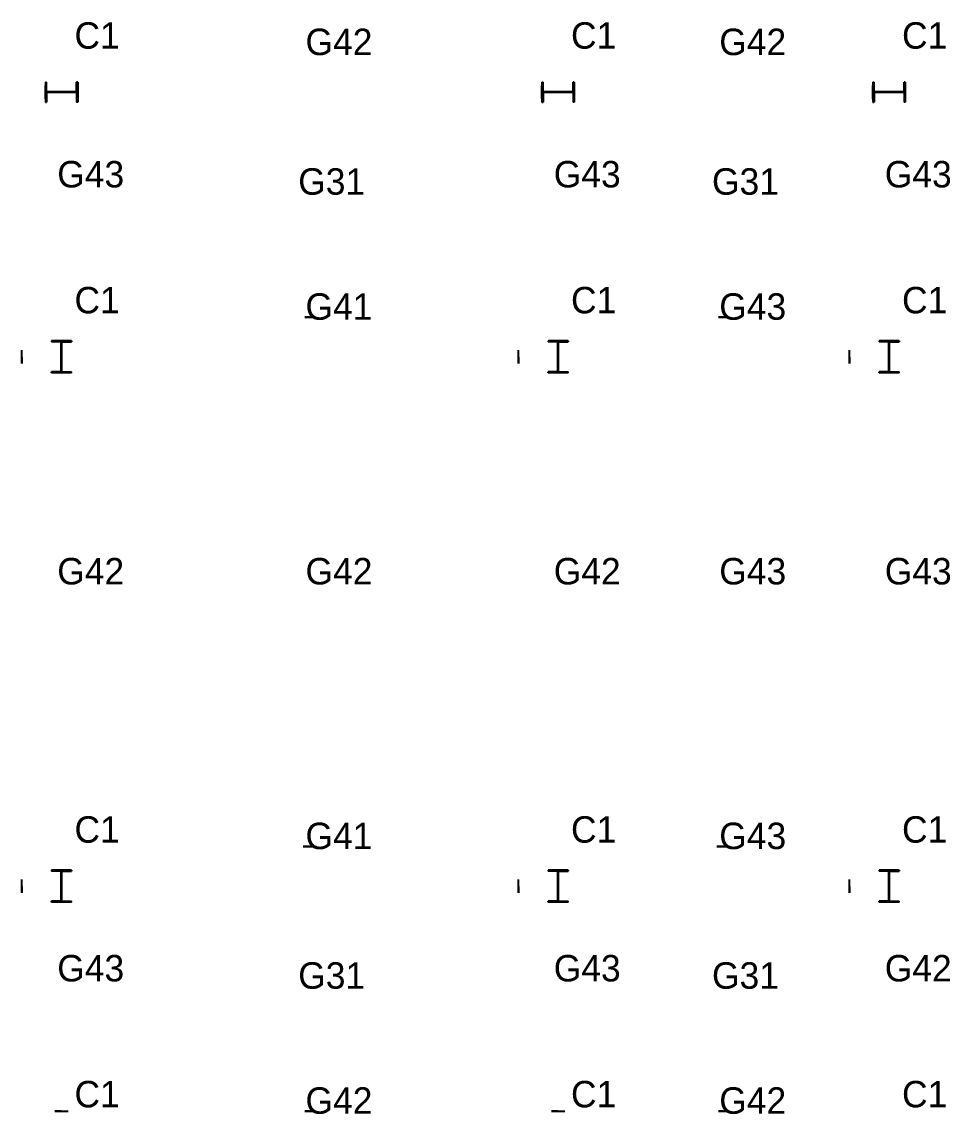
# Model space of a CAD drawing. Extents: x 0 to 468522, y -150 to 33063.
# Drawn here: x 354500 to 368522, y 16554 to 33063 of the extents above; entities that cross this region are included whole.
import ezdxf
from ezdxf.enums import TextEntityAlignment as Align

# ---------------------------------------------------------------- set-up
doc = ezdxf.new("R2010")
doc.units = 0

msp = doc.modelspace()

# ---------------------------------------------------------------- linework, layer by layer
at = {"layer": 'C1'}
for p, q in [((354856, 32150, 6460), (354856, 31850, 6460)), ((354856, 32150, 6460), (354874, 32150, 6460)), ((354856, 32150, 3330), (354856, 31850, 3330)), ((354856, 32150, 3330), (354874, 32150, 3330)), ((354874, 32005.5, 6460), (354874, 32150, 6460)), ((354874, 32005.5, 3330), (354874, 32150, 3330)), ((355326, 32005.5, 6460), (355326, 32150, 6460)), ((355344, 32150, 6460), (355326, 32150, 6460)), ((355326, 32005.5, 3330), (355326, 32150, 3330)), ((355344, 32150, 3330), (355326, 32150, 3330)), ((355344, 32150, 6460), (355344, 31850, 6460)), ((355344, 32150, 3330), (355344, 31850, 3330)), ((362356, 32150, 6460), (362356, 31850, 6460)), ((362356, 32150, 6460), (362374, 32150, 6460)), ((362356, 32150, 3330), (362356, 31850, 3330)), ((362356, 32150, 3330), (362374, 32150, 3330)), ((362374, 32005.5, 6460), (362374, 32150, 6460)), ((362374, 32005.5, 3330), (362374, 32150, 3330)), ((362826, 32005.5, 6460), (362826, 32150, 6460)), ((362844, 32150, 6460), (362826, 32150, 6460)), ((362826, 32005.5, 3330), (362826, 32150, 3330)), ((362844, 32150, 3330), (362826, 32150, 3330)), ((362844, 32150, 6460), (362844, 31850, 6460)), ((362844, 32150, 3330), (362844, 31850, 3330)), ((367356, 32150, 6460), (367356, 31850, 6460)), ((367356, 32150, 6460), (367374, 32150, 6460)), ((367356, 32150, 3330), (367356, 31850, 3330)), ((367356, 32150, 3330), (367374, 32150, 3330)), ((367374, 32005.5, 6460), (367374, 32150, 6460)), ((367374, 32005.5, 3330), (367374, 32150, 3330)), ((367826, 32005.5, 6460), (367826, 32150, 6460)), ((367844, 32150, 6460), (367826, 32150, 6460)), ((367826, 32005.5, 3330), (367826, 32150, 3330)), ((367844, 32150, 3330), (367826, 32150, 3330)), ((367844, 32150, 6460), (367844, 31850, 6460)), ((367844, 32150, 3330), (367844, 31850, 3330)), ((355326, 32005.5, 6460), (354874, 32005.5, 6460)), ((354874, 32005.5, 6460), (354874, 32005.5, 6460)), ((354874, 32005.5, 6460), (354874, 32005.5, 6460)), ((354874, 32005.5, 6460), (354874, 32005.5, 6460)), ((355326, 32005.5, 3330), (354874, 32005.5, 3330)), ((354874, 32005.5, 3330), (354874, 32005.5, 3330)), ((354874, 32005.5, 3330), (354874, 32005.5, 3330)), ((354874, 32005.5, 3330), (354874, 32005.5, 3330)), ((355326, 31994.5, 6460), (354874, 31994.5, 6460)), ((354874, 31994.5, 6460), (354874, 31994.5, 6460)), ((354874, 31994.5, 6460), (354874, 31994.5, 6460)), ((354874, 31994.5, 6460), (354874, 31994.5, 6460)), ((354874, 31994.5, 6460), (354874, 31850, 6460)), ((355326, 31994.5, 3330), (354874, 31994.5, 3330)), ((354874, 31994.5, 3330), (354874, 31994.5, 3330)), ((354874, 31994.5, 3330), (354874, 31994.5, 3330)), ((354874, 31994.5, 3330), (354874, 31994.5, 3330)), ((354874, 31994.5, 3330), (354874, 31850, 3330)), ((355326, 32005.5, 6460), (355326, 32005.5, 6460)), ((355326, 32005.5, 6460), (355326, 32005.5, 6460)), ((355326, 32005.5, 6460), (355326, 32005.5, 6460)), ((355326, 32005.5, 3330), (355326, 32005.5, 3330)), ((355326, 32005.5, 3330), (355326, 32005.5, 3330)), ((355326, 32005.5, 3330), (355326, 32005.5, 3330)), ((355326, 31994.5, 6460), (355326, 31994.5, 6460)), ((355326, 31994.5, 6460), (355326, 31994.5, 6460)), ((355326, 31994.5, 6460), (355326, 31994.5, 6460)), ((355326, 31994.5, 6460), (355326, 31850, 6460)), ((355326, 31994.5, 3330), (355326, 31994.5, 3330)), ((355326, 31994.5, 3330), (355326, 31994.5, 3330)), ((355326, 31994.5, 3330), (355326, 31994.5, 3330)), ((355326, 31994.5, 3330), (355326, 31850, 3330)), ((362826, 32005.5, 6460), (362374, 32005.5, 6460)), ((362374, 32005.5, 6460), (362374, 32005.5, 6460)), ((362374, 32005.5, 6460), (362374, 32005.5, 6460)), ((362374, 32005.5, 6460), (362374, 32005.5, 6460)), ((362826, 32005.5, 3330), (362374, 32005.5, 3330)), ((362374, 32005.5, 3330), (362374, 32005.5, 3330)), ((362374, 32005.5, 3330), (362374, 32005.5, 3330)), ((362374, 32005.5, 3330), (362374, 32005.5, 3330)), ((362826, 31994.5, 6460), (362374, 31994.5, 6460)), ((362374, 31994.5, 6460), (362374, 31994.5, 6460)), ((362374, 31994.5, 6460), (362374, 31994.5, 6460)), ((362374, 31994.5, 6460), (362374, 31994.5, 6460)), ((362374, 31994.5, 6460), (362374, 31850, 6460)), ((362826, 31994.5, 3330), (362374, 31994.5, 3330)), ((362374, 31994.5, 3330), (362374, 31994.5, 3330)), ((362374, 31994.5, 3330), (362374, 31994.5, 3330)), ((362374, 31994.5, 3330), (362374, 31994.5, 3330)), ((362374, 31994.5, 3330), (362374, 31850, 3330)), ((362826, 32005.5, 6460), (362826, 32005.5, 6460)), ((362826, 32005.5, 6460), (362826, 32005.5, 6460)), ((362826, 32005.5, 6460), (362826, 32005.5, 6460)), ((362826, 32005.5, 3330), (362826, 32005.5, 3330)), ((362826, 32005.5, 3330), (362826, 32005.5, 3330)), ((362826, 32005.5, 3330), (362826, 32005.5, 3330)), ((362826, 31994.5, 6460), (362826, 31994.5, 6460)), ((362826, 31994.5, 6460), (362826, 31994.5, 6460)), ((362826, 31994.5, 6460), (362826, 31994.5, 6460)), ((362826, 31994.5, 6460), (362826, 31850, 6460)), ((362826, 31994.5, 3330), (362826, 31994.5, 3330)), ((362826, 31994.5, 3330), (362826, 31994.5, 3330)), ((362826, 31994.5, 3330), (362826, 31994.5, 3330)), ((362826, 31994.5, 3330), (362826, 31850, 3330)), ((367826, 32005.5, 6460), (367374, 32005.5, 6460)), ((367374, 32005.5, 6460), (367374, 32005.5, 6460)), ((367374, 32005.5, 6460), (367374, 32005.5, 6460)), ((367374, 32005.5, 6460), (367374, 32005.5, 6460)), ((367826, 32005.5, 3330), (367374, 32005.5, 3330)), ((367374, 32005.5, 3330), (367374, 32005.5, 3330)), ((367374, 32005.5, 3330), (367374, 32005.5, 3330)), ((367374, 32005.5, 3330), (367374, 32005.5, 3330)), ((367826, 31994.5, 6460), (367374, 31994.5, 6460)), ((367374, 31994.5, 6460), (367374, 31994.5, 6460)), ((367374, 31994.5, 6460), (367374, 31994.5, 6460)), ((367374, 31994.5, 6460), (367374, 31994.5, 6460)), ((367374, 31994.5, 6460), (367374, 31850, 6460)), ((367826, 31994.5, 3330), (367374, 31994.5, 3330)), ((367374, 31994.5, 3330), (367374, 31994.5, 3330)), ((367374, 31994.5, 3330), (367374, 31994.5, 3330)), ((367374, 31994.5, 3330), (367374, 31994.5, 3330)), ((367374, 31994.5, 3330), (367374, 31850, 3330)), ((367826, 32005.5, 6460), (367826, 32005.5, 6460)), ((367826, 32005.5, 6460), (367826, 32005.5, 6460)), ((367826, 32005.5, 6460), (367826, 32005.5, 6460)), ((367826, 32005.5, 3330), (367826, 32005.5, 3330)), ((367826, 32005.5, 3330), (367826, 32005.5, 3330)), ((367826, 32005.5, 3330), (367826, 32005.5, 3330)), ((367826, 31994.5, 6460), (367826, 31994.5, 6460)), ((367826, 31994.5, 6460), (367826, 31994.5, 6460)), ((367826, 31994.5, 6460), (367826, 31994.5, 6460)), ((367826, 31994.5, 6460), (367826, 31850, 6460)), ((367826, 31994.5, 3330), (367826, 31994.5, 3330)), ((367826, 31994.5, 3330), (367826, 31994.5, 3330)), ((367826, 31994.5, 3330), (367826, 31994.5, 3330)), ((367826, 31994.5, 3330), (367826, 31850, 3330)), ((354856, 31850, 6460), (354874, 31850, 6460)), ((354856, 31850, 3330), (354874, 31850, 3330)), ((355344, 31850, 6460), (355326, 31850, 6460)), ((355344, 31850, 3330), (355326, 31850, 3330)), ((362356, 31850, 6460), (362374, 31850, 6460)), ((362356, 31850, 3330), (362374, 31850, 3330)), ((362844, 31850, 6460), (362826, 31850, 6460)), ((362844, 31850, 3330), (362826, 31850, 3330)), ((367356, 31850, 6460), (367374, 31850, 6460)), ((367356, 31850, 3330), (367374, 31850, 3330)), ((367844, 31850, 6460), (367826, 31850, 6460)), ((367844, 31850, 3330), (367826, 31850, 3330)), ((355250, 28244, 6460), (354950, 28244, 6460)), ((354950, 28244, 6460), (354950, 28226, 6460)), ((355250, 28244, 3330), (354950, 28244, 3330)), ((354950, 28244, 3330), (354950, 28226, 3330)), ((355250, 28244, 6460), (355250, 28226, 6460)), ((355250, 28244, 3330), (355250, 28226, 3330)), ((362750, 28244, 6460), (362450, 28244, 6460)), ((362450, 28244, 6460), (362450, 28226, 6460)), ((362750, 28244, 3330), (362450, 28244, 3330)), ((362450, 28244, 3330), (362450, 28226, 3330)), ((362750, 28244, 6460), (362750, 28226, 6460)), ((362750, 28244, 3330), (362750, 28226, 3330)), ((367750, 28244, 6460), (367450, 28244, 6460)), ((367450, 28244, 6460), (367450, 28226, 6460)), ((367750, 28244, 3330), (367450, 28244, 3330)), ((367450, 28244, 3330), (367450, 28226, 3330)), ((367750, 28244, 6460), (367750, 28226, 6460)), ((367750, 28244, 3330), (367750, 28226, 3330)), ((355094.5, 28226, 6460), (354950, 28226, 6460)), ((355094.5, 28226, 3330), (354950, 28226, 3330)), ((355094.5, 27774, 6460), (355094.5, 28226, 6460)), ((355094.5, 28226, 6460), (355094.5, 28226, 6460)), ((355094.5, 28226, 6460), (355094.5, 28226, 6460)), ((355094.5, 28226, 6460), (355094.5, 28226, 6460)), ((355094.5, 27774, 3330), (355094.5, 28226, 3330)), ((355094.5, 28226, 3330), (355094.5, 28226, 3330)), ((355094.5, 28226, 3330), (355094.5, 28226, 3330)), ((355094.5, 28226, 3330), (355094.5, 28226, 3330)), ((355105.5, 27774, 6460), (355105.5, 28226, 6460)), ((355105.5, 28226, 6460), (355105.5, 28226, 6460)), ((355105.5, 28226, 6460), (355105.5, 28226, 6460)), ((355105.5, 28226, 6460), (355105.5, 28226, 6460)), ((355105.5, 28226, 6460), (355250, 28226, 6460)), ((355105.5, 27774, 3330), (355105.5, 28226, 3330)), ((355105.5, 28226, 3330), (355105.5, 28226, 3330)), ((355105.5, 28226, 3330), (355105.5, 28226, 3330)), ((355105.5, 28226, 3330), (355105.5, 28226, 3330)), ((355105.5, 28226, 3330), (355250, 28226, 3330)), ((362594.5, 28226, 6460), (362450, 28226, 6460)), ((362594.5, 28226, 3330), (362450, 28226, 3330)), ((362594.5, 27774, 6460), (362594.5, 28226, 6460)), ((362594.5, 28226, 6460), (362594.5, 28226, 6460)), ((362594.5, 28226, 6460), (362594.5, 28226, 6460)), ((362594.5, 28226, 6460), (362594.5, 28226, 6460)), ((362594.5, 27774, 3330), (362594.5, 28226, 3330)), ((362594.5, 28226, 3330), (362594.5, 28226, 3330)), ((362594.5, 28226, 3330), (362594.5, 28226, 3330)), ((362594.5, 28226, 3330), (362594.5, 28226, 3330)), ((362605.5, 27774, 6460), (362605.5, 28226, 6460)), ((362605.5, 28226, 6460), (362605.5, 28226, 6460)), ((362605.5, 28226, 6460), (362605.5, 28226, 6460)), ((362605.5, 28226, 6460), (362605.5, 28226, 6460)), ((362605.5, 28226, 6460), (362750, 28226, 6460)), ((362605.5, 27774, 3330), (362605.5, 28226, 3330)), ((362605.5, 28226, 3330), (362605.5, 28226, 3330)), ((362605.5, 28226, 3330), (362605.5, 28226, 3330)), ((362605.5, 28226, 3330), (362605.5, 28226, 3330)), ((362605.5, 28226, 3330), (362750, 28226, 3330)), ((367594.5, 28226, 6460), (367450, 28226, 6460)), ((367594.5, 28226, 3330), (367450, 28226, 3330)), ((367594.5, 27774, 6460), (367594.5, 28226, 6460)), ((367594.5, 28226, 6460), (367594.5, 28226, 6460)), ((367594.5, 28226, 6460), (367594.5, 28226, 6460)), ((367594.5, 28226, 6460), (367594.5, 28226, 6460)), ((367594.5, 27774, 3330), (367594.5, 28226, 3330)), ((367594.5, 28226, 3330), (367594.5, 28226, 3330)), ((367594.5, 28226, 3330), (367594.5, 28226, 3330)), ((367594.5, 28226, 3330), (367594.5, 28226, 3330)), ((367605.5, 27774, 6460), (367605.5, 28226, 6460)), ((367605.5, 28226, 6460), (367605.5, 28226, 6460)), ((367605.5, 28226, 6460), (367605.5, 28226, 6460)), ((367605.5, 28226, 6460), (367605.5, 28226, 6460)), ((367605.5, 28226, 6460), (367750, 28226, 6460)), ((367605.5, 27774, 3330), (367605.5, 28226, 3330)), ((367605.5, 28226, 3330), (367605.5, 28226, 3330)), ((367605.5, 28226, 3330), (367605.5, 28226, 3330)), ((367605.5, 28226, 3330), (367605.5, 28226, 3330)), ((367605.5, 28226, 3330), (367750, 28226, 3330)), ((355094.5, 27774, 6460), (354950, 27774, 6460)), ((354950, 27756, 6460), (354950, 27774, 6460)), ((355094.5, 27774, 3330), (354950, 27774, 3330)), ((354950, 27756, 3330), (354950, 27774, 3330)), ((355250, 27756, 6460), (354950, 27756, 6460)), ((355250, 27756, 3330), (354950, 27756, 3330)), ((355094.5, 27774, 6460), (355094.5, 27774, 6460)), ((355094.5, 27774, 6460), (355094.5, 27774, 6460)), ((355094.5, 27774, 6460), (355094.5, 27774, 6460)), ((355094.5, 27774, 3330), (355094.5, 27774, 3330)), ((355094.5, 27774, 3330), (355094.5, 27774, 3330)), ((355094.5, 27774, 3330), (355094.5, 27774, 3330)), ((355105.5, 27774, 6460), (355105.5, 27774, 6460)), ((355105.5, 27774, 6460), (355105.5, 27774, 6460)), ((355105.5, 27774, 6460), (355105.5, 27774, 6460)), ((355105.5, 27774, 6460), (355250, 27774, 6460)), ((355105.5, 27774, 3330), (355105.5, 27774, 3330)), ((355105.5, 27774, 3330), (355105.5, 27774, 3330)), ((355105.5, 27774, 3330), (355105.5, 27774, 3330)), ((355105.5, 27774, 3330), (355250, 27774, 3330)), ((355250, 27756, 6460), (355250, 27774, 6460)), ((355250, 27756, 3330), (355250, 27774, 3330)), ((362594.5, 27774, 6460), (362450, 27774, 6460)), ((362450, 27756, 6460), (362450, 27774, 6460)), ((362594.5, 27774, 3330), (362450, 27774, 3330)), ((362450, 27756, 3330), (362450, 27774, 3330)), ((362750, 27756, 6460), (362450, 27756, 6460)), ((362750, 27756, 3330), (362450, 27756, 3330)), ((362594.5, 27774, 6460), (362594.5, 27774, 6460)), ((362594.5, 27774, 6460), (362594.5, 27774, 6460)), ((362594.5, 27774, 6460), (362594.5, 27774, 6460)), ((362594.5, 27774, 3330), (362594.5, 27774, 3330)), ((362594.5, 27774, 3330), (362594.5, 27774, 3330)), ((362594.5, 27774, 3330), (362594.5, 27774, 3330)), ((362605.5, 27774, 6460), (362605.5, 27774, 6460)), ((362605.5, 27774, 6460), (362605.5, 27774, 6460)), ((362605.5, 27774, 6460), (362605.5, 27774, 6460)), ((362605.5, 27774, 6460), (362750, 27774, 6460)), ((362605.5, 27774, 3330), (362605.5, 27774, 3330)), ((362605.5, 27774, 3330), (362605.5, 27774, 3330)), ((362605.5, 27774, 3330), (362605.5, 27774, 3330)), ((362605.5, 27774, 3330), (362750, 27774, 3330)), ((362750, 27756, 6460), (362750, 27774, 6460)), ((362750, 27756, 3330), (362750, 27774, 3330)), ((367594.5, 27774, 6460), (367450, 27774, 6460)), ((367450, 27756, 6460), (367450, 27774, 6460)), ((367594.5, 27774, 3330), (367450, 27774, 3330)), ((367450, 27756, 3330), (367450, 27774, 3330)), ((367750, 27756, 6460), (367450, 27756, 6460)), ((367750, 27756, 3330), (367450, 27756, 3330)), ((367594.5, 27774, 6460), (367594.5, 27774, 6460)), ((367594.5, 27774, 6460), (367594.5, 27774, 6460)), ((367594.5, 27774, 6460), (367594.5, 27774, 6460)), ((367594.5, 27774, 3330), (367594.5, 27774, 3330)), ((367594.5, 27774, 3330), (367594.5, 27774, 3330)), ((367594.5, 27774, 3330), (367594.5, 27774, 3330)), ((367605.5, 27774, 6460), (367605.5, 27774, 6460)), ((367605.5, 27774, 6460), (367605.5, 27774, 6460)), ((367605.5, 27774, 6460), (367605.5, 27774, 6460)), ((367605.5, 27774, 6460), (367750, 27774, 6460)), ((367605.5, 27774, 3330), (367605.5, 27774, 3330)), ((367605.5, 27774, 3330), (367605.5, 27774, 3330)), ((367605.5, 27774, 3330), (367605.5, 27774, 3330)), ((367605.5, 27774, 3330), (367750, 27774, 3330)), ((367750, 27756, 6460), (367750, 27774, 6460)), ((367750, 27756, 3330), (367750, 27774, 3330)), ((355250, 20244, 6460), (354950, 20244, 6460)), ((354950, 20244, 6460), (354950, 20226, 6460)), ((355250, 20244, 3330), (354950, 20244, 3330)), ((354950, 20244, 3330), (354950, 20226, 3330)), ((355094.5, 20226, 6460), (354950, 20226, 6460)), ((355094.5, 20226, 3330), (354950, 20226, 3330)), ((355094.5, 19774, 6460), (355094.5, 20226, 6460)), ((355094.5, 20226, 6460), (355094.5, 20226, 6460)), ((355094.5, 20226, 6460), (355094.5, 20226, 6460)), ((355094.5, 20226, 6460), (355094.5, 20226, 6460)), ((355094.5, 19774, 3330), (355094.5, 20226, 3330)), ((355094.5, 20226, 3330), (355094.5, 20226, 3330)), ((355094.5, 20226, 3330), (355094.5, 20226, 3330)), ((355094.5, 20226, 3330), (355094.5, 20226, 3330)), ((355105.5, 19774, 6460), (355105.5, 20226, 6460)), ((355105.5, 20226, 6460), (355105.5, 20226, 6460)), ((355105.5, 20226, 6460), (355105.5, 20226, 6460)), ((355105.5, 20226, 6460), (355105.5, 20226, 6460)), ((355105.5, 20226, 6460), (355250, 20226, 6460)), ((355105.5, 19774, 3330), (355105.5, 20226, 3330)), ((355105.5, 20226, 3330), (355105.5, 20226, 3330)), ((355105.5, 20226, 3330), (355105.5, 20226, 3330)), ((355105.5, 20226, 3330), (355105.5, 20226, 3330)), ((355105.5, 20226, 3330), (355250, 20226, 3330)), ((355250, 20244, 6460), (355250, 20226, 6460)), ((355250, 20244, 3330), (355250, 20226, 3330)), ((362750, 20244, 6460), (362450, 20244, 6460)), ((362450, 20244, 6460), (362450, 20226, 6460)), ((362750, 20244, 3330), (362450, 20244, 3330)), ((362450, 20244, 3330), (362450, 20226, 3330)), ((362594.5, 20226, 6460), (362450, 20226, 6460)), ((362594.5, 20226, 3330), (362450, 20226, 3330)), ((362594.5, 19774, 6460), (362594.5, 20226, 6460)), ((362594.5, 20226, 6460), (362594.5, 20226, 6460)), ((362594.5, 20226, 6460), (362594.5, 20226, 6460)), ((362594.5, 20226, 6460), (362594.5, 20226, 6460)), ((362594.5, 19774, 3330), (362594.5, 20226, 3330)), ((362594.5, 20226, 3330), (362594.5, 20226, 3330)), ((362594.5, 20226, 3330), (362594.5, 20226, 3330)), ((362594.5, 20226, 3330), (362594.5, 20226, 3330)), ((362605.5, 19774, 6460), (362605.5, 20226, 6460)), ((362605.5, 20226, 6460), (362605.5, 20226, 6460)), ((362605.5, 20226, 6460), (362605.5, 20226, 6460)), ((362605.5, 20226, 6460), (362605.5, 20226, 6460)), ((362605.5, 20226, 6460), (362750, 20226, 6460)), ((362605.5, 19774, 3330), (362605.5, 20226, 3330)), ((362605.5, 20226, 3330), (362605.5, 20226, 3330)), ((362605.5, 20226, 3330), (362605.5, 20226, 3330)), ((362605.5, 20226, 3330), (362605.5, 20226, 3330)), ((362605.5, 20226, 3330), (362750, 20226, 3330)), ((362750, 20244, 6460), (362750, 20226, 6460)), ((362750, 20244, 3330), (362750, 20226, 3330)), ((367750, 20244, 6460), (367450, 20244, 6460)), ((367450, 20244, 6460), (367450, 20226, 6460)), ((367750, 20244, 3330), (367450, 20244, 3330)), ((367450, 20244, 3330), (367450, 20226, 3330)), ((367594.5, 20226, 6460), (367450, 20226, 6460)), ((367594.5, 20226, 3330), (367450, 20226, 3330)), ((367594.5, 19774, 6460), (367594.5, 20226, 6460)), ((367594.5, 20226, 6460), (367594.5, 20226, 6460)), ((367594.5, 20226, 6460), (367594.5, 20226, 6460)), ((367594.5, 20226, 6460), (367594.5, 20226, 6460)), ((367594.5, 19774, 3330), (367594.5, 20226, 3330)), ((367594.5, 20226, 3330), (367594.5, 20226, 3330)), ((367594.5, 20226, 3330), (367594.5, 20226, 3330)), ((367594.5, 20226, 3330), (367594.5, 20226, 3330)), ((367605.5, 19774, 6460), (367605.5, 20226, 6460)), ((367605.5, 20226, 6460), (367605.5, 20226, 6460)), ((367605.5, 20226, 6460), (367605.5, 20226, 6460)), ((367605.5, 20226, 6460), (367605.5, 20226, 6460)), ((367605.5, 20226, 6460), (367750, 20226, 6460)), ((367605.5, 19774, 3330), (367605.5, 20226, 3330)), ((367605.5, 20226, 3330), (367605.5, 20226, 3330)), ((367605.5, 20226, 3330), (367605.5, 20226, 3330)), ((367605.5, 20226, 3330), (367605.5, 20226, 3330)), ((367605.5, 20226, 3330), (367750, 20226, 3330)), ((367750, 20244, 6460), (367750, 20226, 6460)), ((367750, 20244, 3330), (367750, 20226, 3330)), ((355094.5, 19774, 6460), (354950, 19774, 6460)), ((354950, 19756, 6460), (354950, 19774, 6460)), ((355094.5, 19774, 3330), (354950, 19774, 3330)), ((354950, 19756, 3330), (354950, 19774, 3330)), ((355250, 19756, 6460), (354950, 19756, 6460)), ((355250, 19756, 3330), (354950, 19756, 3330)), ((355094.5, 19774, 6460), (355094.5, 19774, 6460)), ((355094.5, 19774, 6460), (355094.5, 19774, 6460)), ((355094.5, 19774, 6460), (355094.5, 19774, 6460)), ((355094.5, 19774, 3330), (355094.5, 19774, 3330)), ((355094.5, 19774, 3330), (355094.5, 19774, 3330)), ((355094.5, 19774, 3330), (355094.5, 19774, 3330)), ((355105.5, 19774, 6460), (355105.5, 19774, 6460)), ((355105.5, 19774, 6460), (355105.5, 19774, 6460)), ((355105.5, 19774, 6460), (355105.5, 19774, 6460)), ((355105.5, 19774, 6460), (355250, 19774, 6460)), ((355105.5, 19774, 3330), (355105.5, 19774, 3330)), ((355105.5, 19774, 3330), (355105.5, 19774, 3330)), ((355105.5, 19774, 3330), (355105.5, 19774, 3330)), ((355105.5, 19774, 3330), (355250, 19774, 3330)), ((355250, 19756, 6460), (355250, 19774, 6460)), ((355250, 19756, 3330), (355250, 19774, 3330)), ((362594.5, 19774, 6460), (362450, 19774, 6460)), ((362450, 19756, 6460), (362450, 19774, 6460)), ((362594.5, 19774, 3330), (362450, 19774, 3330)), ((362450, 19756, 3330), (362450, 19774, 3330)), ((362750, 19756, 6460), (362450, 19756, 6460)), ((362750, 19756, 3330), (362450, 19756, 3330)), ((362594.5, 19774, 6460), (362594.5, 19774, 6460)), ((362594.5, 19774, 6460), (362594.5, 19774, 6460)), ((362594.5, 19774, 6460), (362594.5, 19774, 6460)), ((362594.5, 19774, 3330), (362594.5, 19774, 3330)), ((362594.5, 19774, 3330), (362594.5, 19774, 3330)), ((362594.5, 19774, 3330), (362594.5, 19774, 3330)), ((362605.5, 19774, 6460), (362605.5, 19774, 6460)), ((362605.5, 19774, 6460), (362605.5, 19774, 6460)), ((362605.5, 19774, 6460), (362605.5, 19774, 6460)), ((362605.5, 19774, 6460), (362750, 19774, 6460)), ((362605.5, 19774, 3330), (362605.5, 19774, 3330)), ((362605.5, 19774, 3330), (362605.5, 19774, 3330)), ((362605.5, 19774, 3330), (362605.5, 19774, 3330)), ((362605.5, 19774, 3330), (362750, 19774, 3330)), ((362750, 19756, 6460), (362750, 19774, 6460)), ((362750, 19756, 3330), (362750, 19774, 3330)), ((367594.5, 19774, 6460), (367450, 19774, 6460)), ((367450, 19756, 6460), (367450, 19774, 6460)), ((367594.5, 19774, 3330), (367450, 19774, 3330)), ((367450, 19756, 3330), (367450, 19774, 3330)), ((367750, 19756, 6460), (367450, 19756, 6460)), ((367750, 19756, 3330), (367450, 19756, 3330)), ((367594.5, 19774, 6460), (367594.5, 19774, 6460)), ((367594.5, 19774, 6460), (367594.5, 19774, 6460)), ((367594.5, 19774, 6460), (367594.5, 19774, 6460)), ((367594.5, 19774, 3330), (367594.5, 19774, 3330)), ((367594.5, 19774, 3330), (367594.5, 19774, 3330)), ((367594.5, 19774, 3330), (367594.5, 19774, 3330)), ((367605.5, 19774, 6460), (367605.5, 19774, 6460)), ((367605.5, 19774, 6460), (367605.5, 19774, 6460)), ((367605.5, 19774, 6460), (367605.5, 19774, 6460)), ((367605.5, 19774, 6460), (367750, 19774, 6460)), ((367605.5, 19774, 3330), (367605.5, 19774, 3330)), ((367605.5, 19774, 3330), (367605.5, 19774, 3330)), ((367605.5, 19774, 3330), (367605.5, 19774, 3330)), ((367605.5, 19774, 3330), (367750, 19774, 3330)), ((367750, 19756, 6460), (367750, 19774, 6460)), ((367750, 19756, 3330), (367750, 19774, 3330))]:
    msp.add_line(p, q, dxfattribs=at)
at = {"layer": 'G31', "extrusion": (0, 1, 0)}
for p, q in [((358775, 28600, 6610), (358925, 28600, 6610)), ((358775, 28600, 6310), (358925, 28600, 6310)), ((358846.75, 28600, 6601), (358775, 28600, 6601)), ((358775, 28600, 6610), (358775, 28600, 6601)), ((358846.75, 28600, 6319), (358775, 28600, 6319)), ((358775, 28600, 6310), (358775, 28600, 6319)), ((358846.75, 28600, 6319), (358846.75, 28600, 6601)), ((358846.75, 28600, 6601), (358846.75, 28600, 6601)), ((358846.75, 28600, 6319), (358846.75, 28600, 6319)), ((358846.75, 28600, 6601), (358846.75, 28600, 6601)), ((358846.75, 28600, 6319), (358846.75, 28600, 6319)), ((358846.75, 28600, 6601), (358846.75, 28600, 6601)), ((358846.75, 28600, 6319), (358846.75, 28600, 6319)), ((358853.25, 28600, 6319), (358853.25, 28600, 6601)), ((358853.25, 28600, 6319), (358853.25, 28600, 6319)), ((358853.25, 28600, 6601), (358853.25, 28600, 6601)), ((358853.25, 28600, 6319), (358853.25, 28600, 6319)), ((358853.25, 28600, 6601), (358853.25, 28600, 6601)), ((358853.25, 28600, 6319), (358853.25, 28600, 6319)), ((358853.25, 28600, 6601), (358853.25, 28600, 6601)), ((358853.25, 28600, 6601), (358925, 28600, 6601)), ((358853.25, 28600, 6319), (358925, 28600, 6319)), ((358925, 28600, 6610), (358925, 28600, 6601)), ((358925, 28600, 6310), (358925, 28600, 6319)), ((365025, 28600, 6610), (365175, 28600, 6610)), ((365025, 28600, 6310), (365175, 28600, 6310)), ((365096.75, 28600, 6601), (365025, 28600, 6601)), ((365025, 28600, 6610), (365025, 28600, 6601)), ((365096.75, 28600, 6319), (365025, 28600, 6319)), ((365025, 28600, 6310), (365025, 28600, 6319)), ((365096.75, 28600, 6319), (365096.75, 28600, 6601)), ((365096.75, 28600, 6601), (365096.75, 28600, 6601)), ((365096.75, 28600, 6319), (365096.75, 28600, 6319)), ((365096.75, 28600, 6601), (365096.75, 28600, 6601)), ((365096.75, 28600, 6319), (365096.75, 28600, 6319)), ((365096.75, 28600, 6601), (365096.75, 28600, 6601)), ((365096.75, 28600, 6319), (365096.75, 28600, 6319)), ((365103.25, 28600, 6319), (365103.25, 28600, 6601)), ((365103.25, 28600, 6319), (365103.25, 28600, 6319)), ((365103.25, 28600, 6601), (365103.25, 28600, 6601)), ((365103.25, 28600, 6319), (365103.25, 28600, 6319)), ((365103.25, 28600, 6601), (365103.25, 28600, 6601)), ((365103.25, 28600, 6319), (365103.25, 28600, 6319)), ((365103.25, 28600, 6601), (365103.25, 28600, 6601)), ((365103.25, 28600, 6601), (365175, 28600, 6601)), ((365103.25, 28600, 6319), (365175, 28600, 6319)), ((365175, 28600, 6610), (365175, 28600, 6601)), ((365175, 28600, 6310), (365175, 28600, 6319)), ((358775, 16600, 6610), (358925, 16600, 6610)), ((358775, 16600, 6310), (358925, 16600, 6310)), ((358846.75, 16600, 6601), (358775, 16600, 6601)), ((358775, 16600, 6610), (358775, 16600, 6601)), ((358846.75, 16600, 6319), (358775, 16600, 6319)), ((358775, 16600, 6310), (358775, 16600, 6319)), ((358846.75, 16600, 6319), (358846.75, 16600, 6601)), ((358846.75, 16600, 6601), (358846.75, 16600, 6601)), ((358846.75, 16600, 6319), (358846.75, 16600, 6319)), ((358846.75, 16600, 6601), (358846.75, 16600, 6601)), ((358846.75, 16600, 6319), (358846.75, 16600, 6319)), ((358846.75, 16600, 6601), (358846.75, 16600, 6601)), ((358846.75, 16600, 6319), (358846.75, 16600, 6319)), ((358853.25, 16600, 6319), (358853.25, 16600, 6601)), ((358853.25, 16600, 6319), (358853.25, 16600, 6319)), ((358853.25, 16600, 6601), (358853.25, 16600, 6601)), ((358853.25, 16600, 6319), (358853.25, 16600, 6319)), ((358853.25, 16600, 6601), (358853.25, 16600, 6601)), ((358853.25, 16600, 6319), (358853.25, 16600, 6319)), ((358853.25, 16600, 6601), (358853.25, 16600, 6601)), ((358853.25, 16600, 6601), (358925, 16600, 6601)), ((358853.25, 16600, 6319), (358925, 16600, 6319)), ((358925, 16600, 6610), (358925, 16600, 6601)), ((358925, 16600, 6310), (358925, 16600, 6319)), ((365025, 16600, 6610), (365175, 16600, 6610)), ((365025, 16600, 6310), (365175, 16600, 6310)), ((365096.75, 16600, 6601), (365025, 16600, 6601)), ((365025, 16600, 6610), (365025, 16600, 6601)), ((365096.75, 16600, 6319), (365025, 16600, 6319)), ((365025, 16600, 6310), (365025, 16600, 6319)), ((365096.75, 16600, 6319), (365096.75, 16600, 6601)), ((365096.75, 16600, 6601), (365096.75, 16600, 6601)), ((365096.75, 16600, 6319), (365096.75, 16600, 6319)), ((365096.75, 16600, 6601), (365096.75, 16600, 6601)), ((365096.75, 16600, 6319), (365096.75, 16600, 6319)), ((365096.75, 16600, 6601), (365096.75, 16600, 6601)), ((365096.75, 16600, 6319), (365096.75, 16600, 6319)), ((365103.25, 16600, 6319), (365103.25, 16600, 6601)), ((365103.25, 16600, 6319), (365103.25, 16600, 6319)), ((365103.25, 16600, 6601), (365103.25, 16600, 6601)), ((365103.25, 16600, 6319), (365103.25, 16600, 6319)), ((365103.25, 16600, 6601), (365103.25, 16600, 6601)), ((365103.25, 16600, 6319), (365103.25, 16600, 6319)), ((365103.25, 16600, 6601), (365103.25, 16600, 6601)), ((365103.25, 16600, 6601), (365175, 16600, 6601)), ((365103.25, 16600, 6319), (365175, 16600, 6319)), ((365175, 16600, 6610), (365175, 16600, 6601)), ((365175, 16600, 6310), (365175, 16600, 6319))]:
    msp.add_line(p, q, dxfattribs=at)
at = {"layer": 'G41', "extrusion": (-1, 0, 0)}
for p, q in [((354500, 27900, 6660), (354500, 28100, 6660)), ((354500, 27900, 6260), (354500, 28100, 6260)), ((354500, 28006, 6638), (354500, 28100, 6638)), ((354500, 28100, 6660), (354500, 28100, 6638)), ((354500, 28006, 6282), (354500, 28100, 6282)), ((354500, 28100, 6260), (354500, 28100, 6282)), ((362000, 27900, 6660), (362000, 28100, 6660)), ((362000, 27900, 6260), (362000, 28100, 6260)), ((362000, 28006, 6638), (362000, 28100, 6638)), ((362000, 28100, 6660), (362000, 28100, 6638)), ((362000, 28006, 6282), (362000, 28100, 6282)), ((362000, 28100, 6260), (362000, 28100, 6282)), ((354500, 28006, 6282), (354500, 28006, 6638)), ((354500, 28006, 6282), (354500, 28006, 6282)), ((354500, 28006, 6638), (354500, 28006, 6638)), ((354500, 28006, 6282), (354500, 28006, 6282)), ((354500, 28006, 6638), (354500, 28006, 6638)), ((354500, 28006, 6282), (354500, 28006, 6282)), ((354500, 28006, 6638), (354500, 28006, 6638)), ((354500, 27994, 6282), (354500, 27994, 6638)), ((354500, 27994, 6638), (354500, 27994, 6638)), ((354500, 27994, 6282), (354500, 27994, 6282)), ((354500, 27994, 6638), (354500, 27994, 6638)), ((354500, 27994, 6282), (354500, 27994, 6282)), ((354500, 27994, 6638), (354500, 27994, 6638)), ((354500, 27994, 6282), (354500, 27994, 6282)), ((354500, 27994, 6638), (354500, 27900, 6638)), ((354500, 27994, 6282), (354500, 27900, 6282)), ((354500, 27900, 6660), (354500, 27900, 6638)), ((354500, 27900, 6260), (354500, 27900, 6282)), ((362000, 28006, 6282), (362000, 28006, 6638)), ((362000, 28006, 6282), (362000, 28006, 6282)), ((362000, 28006, 6638), (362000, 28006, 6638)), ((362000, 28006, 6282), (362000, 28006, 6282)), ((362000, 28006, 6638), (362000, 28006, 6638)), ((362000, 28006, 6282), (362000, 28006, 6282)), ((362000, 28006, 6638), (362000, 28006, 6638)), ((362000, 27994, 6282), (362000, 27994, 6638)), ((362000, 27994, 6638), (362000, 27994, 6638)), ((362000, 27994, 6282), (362000, 27994, 6282)), ((362000, 27994, 6638), (362000, 27994, 6638)), ((362000, 27994, 6282), (362000, 27994, 6282)), ((362000, 27994, 6638), (362000, 27994, 6638)), ((362000, 27994, 6282), (362000, 27994, 6282)), ((362000, 27994, 6638), (362000, 27900, 6638)), ((362000, 27994, 6282), (362000, 27900, 6282)), ((362000, 27900, 6660), (362000, 27900, 6638)), ((362000, 27900, 6260), (362000, 27900, 6282)), ((354500, 19900, 6660), (354500, 20100, 6660)), ((354500, 19900, 6260), (354500, 20100, 6260)), ((354500, 20006, 6638), (354500, 20100, 6638)), ((354500, 20100, 6660), (354500, 20100, 6638)), ((354500, 20006, 6282), (354500, 20100, 6282)), ((354500, 20100, 6260), (354500, 20100, 6282)), ((354500, 20006, 6282), (354500, 20006, 6638)), ((354500, 20006, 6282), (354500, 20006, 6282)), ((354500, 20006, 6638), (354500, 20006, 6638)), ((354500, 20006, 6282), (354500, 20006, 6282)), ((354500, 20006, 6638), (354500, 20006, 6638)), ((354500, 20006, 6282), (354500, 20006, 6282)), ((354500, 20006, 6638), (354500, 20006, 6638)), ((354500, 19994, 6282), (354500, 19994, 6638)), ((354500, 19994, 6638), (354500, 19994, 6638)), ((354500, 19994, 6282), (354500, 19994, 6282)), ((354500, 19994, 6638), (354500, 19994, 6638)), ((354500, 19994, 6282), (354500, 19994, 6282)), ((354500, 19994, 6638), (354500, 19994, 6638)), ((354500, 19994, 6282), (354500, 19994, 6282)), ((354500, 19994, 6638), (354500, 19900, 6638)), ((354500, 19994, 6282), (354500, 19900, 6282)), ((362000, 19900, 6660), (362000, 20100, 6660)), ((362000, 19900, 6260), (362000, 20100, 6260)), ((362000, 20006, 6638), (362000, 20100, 6638)), ((362000, 20100, 6660), (362000, 20100, 6638)), ((362000, 20006, 6282), (362000, 20100, 6282)), ((362000, 20100, 6260), (362000, 20100, 6282)), ((362000, 20006, 6282), (362000, 20006, 6638)), ((362000, 20006, 6282), (362000, 20006, 6282)), ((362000, 20006, 6638), (362000, 20006, 6638)), ((362000, 20006, 6282), (362000, 20006, 6282)), ((362000, 20006, 6638), (362000, 20006, 6638)), ((362000, 20006, 6282), (362000, 20006, 6282)), ((362000, 20006, 6638), (362000, 20006, 6638)), ((362000, 19994, 6282), (362000, 19994, 6638)), ((362000, 19994, 6638), (362000, 19994, 6638)), ((362000, 19994, 6282), (362000, 19994, 6282)), ((362000, 19994, 6638), (362000, 19994, 6638)), ((362000, 19994, 6282), (362000, 19994, 6282)), ((362000, 19994, 6638), (362000, 19994, 6638)), ((362000, 19994, 6282), (362000, 19994, 6282)), ((362000, 19994, 6638), (362000, 19900, 6638)), ((362000, 19994, 6282), (362000, 19900, 6282)), ((354500, 19900, 6660), (354500, 19900, 6638)), ((354500, 19900, 6260), (354500, 19900, 6282)), ((362000, 19900, 6660), (362000, 19900, 6638)), ((362000, 19900, 6260), (362000, 19900, 6282))]:
    msp.add_line(p, q, dxfattribs=at)
at = {"layer": 'G42', "extrusion": (-1, 0, 0)}
for p, q in [((354856, 31900, 6660), (354856, 32100, 6660)), ((354856, 31900, 6260), (354856, 32100, 6260)), ((354856, 32004.5, 6646), (354856, 32100, 6646)), ((354856, 32100, 6660), (354856, 32100, 6646)), ((354856, 32004.5, 6274), (354856, 32100, 6274)), ((354856, 32100, 6260), (354856, 32100, 6274)), ((362356, 31900, 6660), (362356, 32100, 6660)), ((362356, 31900, 6260), (362356, 32100, 6260)), ((362356, 32004.5, 6646), (362356, 32100, 6646)), ((362356, 32100, 6660), (362356, 32100, 6646)), ((362356, 32004.5, 6274), (362356, 32100, 6274)), ((362356, 32100, 6260), (362356, 32100, 6274)), ((367356, 31900, 6660), (367356, 32100, 6660)), ((367356, 31900, 6260), (367356, 32100, 6260)), ((367356, 32004.5, 6646), (367356, 32100, 6646)), ((367356, 32100, 6660), (367356, 32100, 6646)), ((367356, 32004.5, 6274), (367356, 32100, 6274)), ((367356, 32100, 6260), (367356, 32100, 6274)), ((354856, 32004.5, 6274), (354856, 32004.5, 6646)), ((354856, 32004.5, 6274), (354856, 32004.5, 6274)), ((354856, 32004.5, 6646), (354856, 32004.5, 6646)), ((354856, 32004.5, 6274), (354856, 32004.5, 6274)), ((354856, 32004.5, 6646), (354856, 32004.5, 6646)), ((354856, 32004.5, 6274), (354856, 32004.5, 6274)), ((354856, 32004.5, 6646), (354856, 32004.5, 6646)), ((354856, 31995.5, 6274), (354856, 31995.5, 6646)), ((354856, 31995.5, 6646), (354856, 31995.5, 6646)), ((354856, 31995.5, 6274), (354856, 31995.5, 6274)), ((354856, 31995.5, 6646), (354856, 31995.5, 6646)), ((354856, 31995.5, 6274), (354856, 31995.5, 6274)), ((354856, 31995.5, 6646), (354856, 31995.5, 6646)), ((354856, 31995.5, 6274), (354856, 31995.5, 6274)), ((354856, 31995.5, 6646), (354856, 31900, 6646)), ((354856, 31995.5, 6274), (354856, 31900, 6274)), ((354856, 31900, 6660), (354856, 31900, 6646)), ((354856, 31900, 6260), (354856, 31900, 6274)), ((362356, 32004.5, 6274), (362356, 32004.5, 6646)), ((362356, 32004.5, 6274), (362356, 32004.5, 6274)), ((362356, 32004.5, 6646), (362356, 32004.5, 6646)), ((362356, 32004.5, 6274), (362356, 32004.5, 6274)), ((362356, 32004.5, 6646), (362356, 32004.5, 6646)), ((362356, 32004.5, 6274), (362356, 32004.5, 6274)), ((362356, 32004.5, 6646), (362356, 32004.5, 6646)), ((362356, 31995.5, 6274), (362356, 31995.5, 6646)), ((362356, 31995.5, 6646), (362356, 31995.5, 6646)), ((362356, 31995.5, 6274), (362356, 31995.5, 6274)), ((362356, 31995.5, 6646), (362356, 31995.5, 6646)), ((362356, 31995.5, 6274), (362356, 31995.5, 6274)), ((362356, 31995.5, 6646), (362356, 31995.5, 6646)), ((362356, 31995.5, 6274), (362356, 31995.5, 6274)), ((362356, 31995.5, 6646), (362356, 31900, 6646)), ((362356, 31995.5, 6274), (362356, 31900, 6274)), ((362356, 31900, 6660), (362356, 31900, 6646)), ((362356, 31900, 6260), (362356, 31900, 6274)), ((367356, 32004.5, 6274), (367356, 32004.5, 6646)), ((367356, 32004.5, 6274), (367356, 32004.5, 6274)), ((367356, 32004.5, 6646), (367356, 32004.5, 6646)), ((367356, 32004.5, 6274), (367356, 32004.5, 6274)), ((367356, 32004.5, 6646), (367356, 32004.5, 6646)), ((367356, 32004.5, 6274), (367356, 32004.5, 6274)), ((367356, 32004.5, 6646), (367356, 32004.5, 6646)), ((367356, 31995.5, 6274), (367356, 31995.5, 6646)), ((367356, 31995.5, 6646), (367356, 31995.5, 6646)), ((367356, 31995.5, 6274), (367356, 31995.5, 6274)), ((367356, 31995.5, 6646), (367356, 31995.5, 6646)), ((367356, 31995.5, 6274), (367356, 31995.5, 6274)), ((367356, 31995.5, 6646), (367356, 31995.5, 6646)), ((367356, 31995.5, 6274), (367356, 31995.5, 6274)), ((367356, 31995.5, 6646), (367356, 31900, 6646)), ((367356, 31995.5, 6274), (367356, 31900, 6274)), ((367356, 31900, 6660), (367356, 31900, 6646)), ((367356, 31900, 6260), (367356, 31900, 6274))]:
    msp.add_line(p, q, dxfattribs=at)
at = {"layer": 'G42', "extrusion": (0, 1, 0)}
for p, q in [((358750, 20600, 6660), (358950, 20600, 6660)), ((358750, 20600, 6260), (358950, 20600, 6260)), ((358845.5, 20600, 6646), (358750, 20600, 6646)), ((358750, 20600, 6660), (358750, 20600, 6646)), ((358845.5, 20600, 6274), (358750, 20600, 6274)), ((358750, 20600, 6260), (358750, 20600, 6274)), ((358845.5, 20600, 6274), (358845.5, 20600, 6646)), ((358845.5, 20600, 6646), (358845.5, 20600, 6646)), ((358845.5, 20600, 6274), (358845.5, 20600, 6274)), ((358845.5, 20600, 6646), (358845.5, 20600, 6646)), ((358845.5, 20600, 6274), (358845.5, 20600, 6274)), ((358845.5, 20600, 6646), (358845.5, 20600, 6646)), ((358845.5, 20600, 6274), (358845.5, 20600, 6274)), ((358854.5, 20600, 6274), (358854.5, 20600, 6646)), ((358854.5, 20600, 6274), (358854.5, 20600, 6274)), ((358854.5, 20600, 6646), (358854.5, 20600, 6646)), ((358854.5, 20600, 6274), (358854.5, 20600, 6274)), ((358854.5, 20600, 6646), (358854.5, 20600, 6646)), ((358854.5, 20600, 6274), (358854.5, 20600, 6274)), ((358854.5, 20600, 6646), (358854.5, 20600, 6646)), ((358854.5, 20600, 6646), (358950, 20600, 6646)), ((358854.5, 20600, 6274), (358950, 20600, 6274)), ((358950, 20600, 6660), (358950, 20600, 6646)), ((358950, 20600, 6260), (358950, 20600, 6274)), ((355000, 20244, 6660), (355200, 20244, 6660)), ((355000, 20244, 6260), (355200, 20244, 6260)), ((355095.5, 20244, 6646), (355000, 20244, 6646)), ((355000, 20244, 6660), (355000, 20244, 6646)), ((355095.5, 20244, 6274), (355000, 20244, 6274)), ((355000, 20244, 6260), (355000, 20244, 6274)), ((355095.5, 20244, 6274), (355095.5, 20244, 6646)), ((355095.5, 20244, 6646), (355095.5, 20244, 6646)), ((355095.5, 20244, 6274), (355095.5, 20244, 6274)), ((355095.5, 20244, 6646), (355095.5, 20244, 6646)), ((355095.5, 20244, 6274), (355095.5, 20244, 6274)), ((355095.5, 20244, 6646), (355095.5, 20244, 6646)), ((355095.5, 20244, 6274), (355095.5, 20244, 6274)), ((355104.5, 20244, 6274), (355104.5, 20244, 6646)), ((355104.5, 20244, 6274), (355104.5, 20244, 6274)), ((355104.5, 20244, 6646), (355104.5, 20244, 6646)), ((355104.5, 20244, 6274), (355104.5, 20244, 6274)), ((355104.5, 20244, 6646), (355104.5, 20244, 6646)), ((355104.5, 20244, 6274), (355104.5, 20244, 6274)), ((355104.5, 20244, 6646), (355104.5, 20244, 6646)), ((355104.5, 20244, 6646), (355200, 20244, 6646)), ((355104.5, 20244, 6274), (355200, 20244, 6274)), ((355200, 20244, 6660), (355200, 20244, 6646)), ((355200, 20244, 6260), (355200, 20244, 6274)), ((362500, 20244, 6660), (362700, 20244, 6660)), ((362500, 20244, 6260), (362700, 20244, 6260)), ((362595.5, 20244, 6646), (362500, 20244, 6646)), ((362500, 20244, 6660), (362500, 20244, 6646)), ((362595.5, 20244, 6274), (362500, 20244, 6274)), ((362500, 20244, 6260), (362500, 20244, 6274)), ((362595.5, 20244, 6274), (362595.5, 20244, 6646)), ((362595.5, 20244, 6646), (362595.5, 20244, 6646)), ((362595.5, 20244, 6274), (362595.5, 20244, 6274)), ((362595.5, 20244, 6646), (362595.5, 20244, 6646)), ((362595.5, 20244, 6274), (362595.5, 20244, 6274)), ((362595.5, 20244, 6646), (362595.5, 20244, 6646)), ((362595.5, 20244, 6274), (362595.5, 20244, 6274)), ((362604.5, 20244, 6274), (362604.5, 20244, 6646)), ((362604.5, 20244, 6274), (362604.5, 20244, 6274)), ((362604.5, 20244, 6646), (362604.5, 20244, 6646)), ((362604.5, 20244, 6274), (362604.5, 20244, 6274)), ((362604.5, 20244, 6646), (362604.5, 20244, 6646)), ((362604.5, 20244, 6274), (362604.5, 20244, 6274)), ((362604.5, 20244, 6646), (362604.5, 20244, 6646)), ((362604.5, 20244, 6646), (362700, 20244, 6646)), ((362604.5, 20244, 6274), (362700, 20244, 6274)), ((362700, 20244, 6660), (362700, 20244, 6646)), ((362700, 20244, 6260), (362700, 20244, 6274))]:
    msp.add_line(p, q, dxfattribs=at)
at = {"layer": 'G43', "extrusion": (0, 1, 0)}
for p, q in [((355000, 28244, 6660), (355200, 28244, 6660)), ((355000, 28244, 6260), (355200, 28244, 6260)), ((355096, 28244, 6647), (355000, 28244, 6647)), ((355000, 28244, 6660), (355000, 28244, 6647)), ((355096, 28244, 6273), (355000, 28244, 6273)), ((355000, 28244, 6260), (355000, 28244, 6273)), ((355096, 28244, 6273), (355096, 28244, 6647)), ((355096, 28244, 6647), (355096, 28244, 6647)), ((355096, 28244, 6273), (355096, 28244, 6273)), ((355096, 28244, 6647), (355096, 28244, 6647)), ((355096, 28244, 6273), (355096, 28244, 6273)), ((355096, 28244, 6647), (355096, 28244, 6647)), ((355096, 28244, 6273), (355096, 28244, 6273)), ((355104, 28244, 6273), (355104, 28244, 6647)), ((355104, 28244, 6273), (355104, 28244, 6273)), ((355104, 28244, 6647), (355104, 28244, 6647)), ((355104, 28244, 6273), (355104, 28244, 6273)), ((355104, 28244, 6647), (355104, 28244, 6647)), ((355104, 28244, 6273), (355104, 28244, 6273)), ((355104, 28244, 6647), (355104, 28244, 6647)), ((355104, 28244, 6647), (355200, 28244, 6647)), ((355104, 28244, 6273), (355200, 28244, 6273)), ((355200, 28244, 6660), (355200, 28244, 6647)), ((355200, 28244, 6260), (355200, 28244, 6273)), ((362500, 28244, 6660), (362700, 28244, 6660)), ((362500, 28244, 6260), (362700, 28244, 6260)), ((362596, 28244, 6647), (362500, 28244, 6647)), ((362500, 28244, 6660), (362500, 28244, 6647)), ((362596, 28244, 6273), (362500, 28244, 6273)), ((362500, 28244, 6260), (362500, 28244, 6273)), ((362596, 28244, 6273), (362596, 28244, 6647)), ((362596, 28244, 6647), (362596, 28244, 6647)), ((362596, 28244, 6273), (362596, 28244, 6273)), ((362596, 28244, 6647), (362596, 28244, 6647)), ((362596, 28244, 6273), (362596, 28244, 6273)), ((362596, 28244, 6647), (362596, 28244, 6647)), ((362596, 28244, 6273), (362596, 28244, 6273)), ((362604, 28244, 6273), (362604, 28244, 6647)), ((362604, 28244, 6273), (362604, 28244, 6273)), ((362604, 28244, 6647), (362604, 28244, 6647)), ((362604, 28244, 6273), (362604, 28244, 6273)), ((362604, 28244, 6647), (362604, 28244, 6647)), ((362604, 28244, 6273), (362604, 28244, 6273)), ((362604, 28244, 6647), (362604, 28244, 6647)), ((362604, 28244, 6647), (362700, 28244, 6647)), ((362604, 28244, 6273), (362700, 28244, 6273)), ((362700, 28244, 6660), (362700, 28244, 6647)), ((362700, 28244, 6260), (362700, 28244, 6273)), ((367500, 28244, 6660), (367700, 28244, 6660)), ((367500, 28244, 6260), (367700, 28244, 6260)), ((367596, 28244, 6647), (367500, 28244, 6647)), ((367500, 28244, 6660), (367500, 28244, 6647)), ((367596, 28244, 6273), (367500, 28244, 6273)), ((367500, 28244, 6260), (367500, 28244, 6273)), ((367596, 28244, 6273), (367596, 28244, 6647)), ((367596, 28244, 6647), (367596, 28244, 6647)), ((367596, 28244, 6273), (367596, 28244, 6273)), ((367596, 28244, 6647), (367596, 28244, 6647)), ((367596, 28244, 6273), (367596, 28244, 6273)), ((367596, 28244, 6647), (367596, 28244, 6647)), ((367596, 28244, 6273), (367596, 28244, 6273)), ((367604, 28244, 6273), (367604, 28244, 6647)), ((367604, 28244, 6273), (367604, 28244, 6273)), ((367604, 28244, 6647), (367604, 28244, 6647)), ((367604, 28244, 6273), (367604, 28244, 6273)), ((367604, 28244, 6647), (367604, 28244, 6647)), ((367604, 28244, 6273), (367604, 28244, 6273)), ((367604, 28244, 6647), (367604, 28244, 6647)), ((367604, 28244, 6647), (367700, 28244, 6647)), ((367604, 28244, 6273), (367700, 28244, 6273)), ((367700, 28244, 6660), (367700, 28244, 6647)), ((367700, 28244, 6260), (367700, 28244, 6273)), ((365000, 20600, 6660), (365200, 20600, 6660)), ((365000, 20600, 6260), (365200, 20600, 6260)), ((365096, 20600, 6647), (365000, 20600, 6647)), ((365000, 20600, 6660), (365000, 20600, 6647)), ((365096, 20600, 6273), (365000, 20600, 6273)), ((365000, 20600, 6260), (365000, 20600, 6273)), ((365096, 20600, 6273), (365096, 20600, 6647)), ((365096, 20600, 6647), (365096, 20600, 6647)), ((365096, 20600, 6273), (365096, 20600, 6273)), ((365096, 20600, 6647), (365096, 20600, 6647)), ((365096, 20600, 6273), (365096, 20600, 6273)), ((365096, 20600, 6647), (365096, 20600, 6647)), ((365096, 20600, 6273), (365096, 20600, 6273)), ((365104, 20600, 6273), (365104, 20600, 6647)), ((365104, 20600, 6273), (365104, 20600, 6273)), ((365104, 20600, 6647), (365104, 20600, 6647)), ((365104, 20600, 6273), (365104, 20600, 6273)), ((365104, 20600, 6647), (365104, 20600, 6647)), ((365104, 20600, 6273), (365104, 20600, 6273)), ((365104, 20600, 6647), (365104, 20600, 6647)), ((365104, 20600, 6647), (365200, 20600, 6647)), ((365104, 20600, 6273), (365200, 20600, 6273)), ((365200, 20600, 6660), (365200, 20600, 6647)), ((365200, 20600, 6260), (365200, 20600, 6273)), ((367500, 20244, 6660), (367700, 20244, 6660)), ((367500, 20244, 6260), (367700, 20244, 6260)), ((367596, 20244, 6647), (367500, 20244, 6647)), ((367500, 20244, 6660), (367500, 20244, 6647)), ((367596, 20244, 6273), (367500, 20244, 6273)), ((367500, 20244, 6260), (367500, 20244, 6273)), ((367596, 20244, 6273), (367596, 20244, 6647)), ((367596, 20244, 6647), (367596, 20244, 6647)), ((367596, 20244, 6273), (367596, 20244, 6273)), ((367596, 20244, 6647), (367596, 20244, 6647)), ((367596, 20244, 6273), (367596, 20244, 6273)), ((367596, 20244, 6647), (367596, 20244, 6647)), ((367596, 20244, 6273), (367596, 20244, 6273)), ((367604, 20244, 6273), (367604, 20244, 6647)), ((367604, 20244, 6273), (367604, 20244, 6273)), ((367604, 20244, 6647), (367604, 20244, 6647)), ((367604, 20244, 6273), (367604, 20244, 6273)), ((367604, 20244, 6647), (367604, 20244, 6647)), ((367604, 20244, 6273), (367604, 20244, 6273)), ((367604, 20244, 6647), (367604, 20244, 6647)), ((367604, 20244, 6647), (367700, 20244, 6647)), ((367604, 20244, 6273), (367700, 20244, 6273)), ((367700, 20244, 6660), (367700, 20244, 6647)), ((367700, 20244, 6260), (367700, 20244, 6273)), ((355000, 16600, 6660), (355200, 16600, 6660)), ((355000, 16600, 6260), (355200, 16600, 6260)), ((355096, 16600, 6647), (355000, 16600, 6647)), ((355000, 16600, 6660), (355000, 16600, 6647)), ((355096, 16600, 6273), (355000, 16600, 6273)), ((355000, 16600, 6260), (355000, 16600, 6273)), ((355096, 16600, 6273), (355096, 16600, 6647)), ((355096, 16600, 6647), (355096, 16600, 6647)), ((355096, 16600, 6273), (355096, 16600, 6273)), ((355096, 16600, 6647), (355096, 16600, 6647)), ((355096, 16600, 6273), (355096, 16600, 6273)), ((355096, 16600, 6647), (355096, 16600, 6647)), ((355096, 16600, 6273), (355096, 16600, 6273)), ((355104, 16600, 6273), (355104, 16600, 6647)), ((355104, 16600, 6273), (355104, 16600, 6273)), ((355104, 16600, 6647), (355104, 16600, 6647)), ((355104, 16600, 6273), (355104, 16600, 6273)), ((355104, 16600, 6647), (355104, 16600, 6647)), ((355104, 16600, 6273), (355104, 16600, 6273)), ((355104, 16600, 6647), (355104, 16600, 6647)), ((355104, 16600, 6647), (355200, 16600, 6647)), ((355104, 16600, 6273), (355200, 16600, 6273)), ((355200, 16600, 6660), (355200, 16600, 6647)), ((355200, 16600, 6260), (355200, 16600, 6273)), ((362500, 16600, 6660), (362700, 16600, 6660)), ((362500, 16600, 6260), (362700, 16600, 6260)), ((362596, 16600, 6647), (362500, 16600, 6647)), ((362500, 16600, 6660), (362500, 16600, 6647)), ((362596, 16600, 6273), (362500, 16600, 6273)), ((362500, 16600, 6260), (362500, 16600, 6273)), ((362596, 16600, 6273), (362596, 16600, 6647)), ((362596, 16600, 6647), (362596, 16600, 6647)), ((362596, 16600, 6273), (362596, 16600, 6273)), ((362596, 16600, 6647), (362596, 16600, 6647)), ((362596, 16600, 6273), (362596, 16600, 6273)), ((362596, 16600, 6647), (362596, 16600, 6647)), ((362596, 16600, 6273), (362596, 16600, 6273)), ((362604, 16600, 6273), (362604, 16600, 6647)), ((362604, 16600, 6273), (362604, 16600, 6273)), ((362604, 16600, 6647), (362604, 16600, 6647)), ((362604, 16600, 6273), (362604, 16600, 6273)), ((362604, 16600, 6647), (362604, 16600, 6647)), ((362604, 16600, 6273), (362604, 16600, 6273)), ((362604, 16600, 6647), (362604, 16600, 6647)), ((362604, 16600, 6647), (362700, 16600, 6647)), ((362604, 16600, 6273), (362700, 16600, 6273)), ((362700, 16600, 6660), (362700, 16600, 6647)), ((362700, 16600, 6260), (362700, 16600, 6273))]:
    msp.add_line(p, q, dxfattribs=at)
at = {"layer": 'G43', "extrusion": (-1, 0, 0)}
for p, q in [((367000, 27900, 6660), (367000, 28100, 6660)), ((367000, 27900, 6260), (367000, 28100, 6260)), ((367000, 28004, 6647), (367000, 28100, 6647)), ((367000, 28100, 6660), (367000, 28100, 6647)), ((367000, 28004, 6273), (367000, 28100, 6273)), ((367000, 28100, 6260), (367000, 28100, 6273)), ((367000, 28004, 6273), (367000, 28004, 6647)), ((367000, 28004, 6273), (367000, 28004, 6273)), ((367000, 28004, 6647), (367000, 28004, 6647)), ((367000, 28004, 6273), (367000, 28004, 6273)), ((367000, 28004, 6647), (367000, 28004, 6647)), ((367000, 28004, 6273), (367000, 28004, 6273)), ((367000, 28004, 6647), (367000, 28004, 6647)), ((367000, 27996, 6273), (367000, 27996, 6647)), ((367000, 27996, 6647), (367000, 27996, 6647)), ((367000, 27996, 6273), (367000, 27996, 6273)), ((367000, 27996, 6647), (367000, 27996, 6647)), ((367000, 27996, 6273), (367000, 27996, 6273)), ((367000, 27996, 6647), (367000, 27996, 6647)), ((367000, 27996, 6273), (367000, 27996, 6273)), ((367000, 27996, 6647), (367000, 27900, 6647)), ((367000, 27996, 6273), (367000, 27900, 6273)), ((367000, 27900, 6660), (367000, 27900, 6647)), ((367000, 27900, 6260), (367000, 27900, 6273)), ((367000, 19900, 6660), (367000, 20100, 6660)), ((367000, 19900, 6260), (367000, 20100, 6260)), ((367000, 20004, 6647), (367000, 20100, 6647)), ((367000, 20100, 6660), (367000, 20100, 6647)), ((367000, 20004, 6273), (367000, 20100, 6273)), ((367000, 20100, 6260), (367000, 20100, 6273)), ((367000, 20004, 6273), (367000, 20004, 6647)), ((367000, 20004, 6273), (367000, 20004, 6273)), ((367000, 20004, 6647), (367000, 20004, 6647)), ((367000, 20004, 6273), (367000, 20004, 6273)), ((367000, 20004, 6647), (367000, 20004, 6647)), ((367000, 20004, 6273), (367000, 20004, 6273)), ((367000, 20004, 6647), (367000, 20004, 6647)), ((367000, 19996, 6273), (367000, 19996, 6647)), ((367000, 19996, 6647), (367000, 19996, 6647)), ((367000, 19996, 6273), (367000, 19996, 6273)), ((367000, 19996, 6647), (367000, 19996, 6647)), ((367000, 19996, 6273), (367000, 19996, 6273)), ((367000, 19996, 6647), (367000, 19996, 6647)), ((367000, 19996, 6273), (367000, 19996, 6273)), ((367000, 19996, 6647), (367000, 19900, 6647)), ((367000, 19996, 6273), (367000, 19900, 6273)), ((367000, 19900, 6660), (367000, 19900, 6647)), ((367000, 19900, 6260), (367000, 19900, 6273))]:
    msp.add_line(p, q, dxfattribs=at)

# ---------------------------------------------------------------- texts
at = {"layer": 'C1'}
for p in [(355636.8, 32536.8, 9590), (355636.8, 32536.8, 6460), (363136.8, 32536.8, 9590), (363136.8, 32536.8, 6460), (368136.8, 32536.8, 9590), (368136.8, 32536.8, 6460), (355636.8, 28536.8, 9590), (355636.8, 28536.8, 6460), (363136.8, 28536.8, 9590), (363136.8, 28536.8, 6460), (368136.8, 28536.8, 9590), (368136.8, 28536.8, 6460), (355636.8, 20536.8, 9590), (355636.8, 20536.8, 6460), (363136.8, 20536.8, 9590), (363136.8, 20536.8, 6460), (368136.8, 20536.8, 9590), (368136.8, 20536.8, 6460), (355636.8, 16536.8, 9590), (355636.8, 16536.8, 6460), (363136.8, 16536.8, 9590), (363136.8, 16536.8, 6460), (368136.8, 16536.8, 9590), (368136.8, 16536.8, 6460)]:
    msp.add_text('C1', height=400, dxfattribs=at).set_placement(p, align=Align.BOTTOM_CENTER)
at = {"layer": 'G31'}
for p in [(359180, 30330, 6460), (365430, 30330, 6460), (359180, 18330, 6460), (365430, 18330, 6460)]:
    msp.add_text('G31', height=400, dxfattribs=at).set_placement(p, align=Align.BOTTOM_CENTER)
at = {"layer": 'G41'}
for p in [(359290, 28440, 6460), (359290, 20440, 6460)]:
    msp.add_text('G41', height=400, dxfattribs=at).set_placement(p, align=Align.BOTTOM_CENTER)
at = {"layer": 'G42'}
for p in [(359290, 32440, 6460), (365540, 32440, 6460), (355540, 24440, 6460), (359290, 24440, 6460), (363040, 24440, 6460), (368040, 18440, 6460), (359290, 16440, 6460), (365540, 16440, 6460)]:
    msp.add_text('G42', height=400, dxfattribs=at).set_placement(p, align=Align.BOTTOM_CENTER)
at = {"layer": 'G43'}
for p in [(355540, 30440, 6460), (363040, 30440, 6460), (368040, 30440, 6460), (365540, 28440, 6460), (365540, 24440, 6460), (368040, 24440, 6460), (365540, 20440, 6460), (355540, 18440, 6460), (363040, 18440, 6460)]:
    msp.add_text('G43', height=400, dxfattribs=at).set_placement(p, align=Align.BOTTOM_CENTER)

doc.saveas('drawing.dxf')
